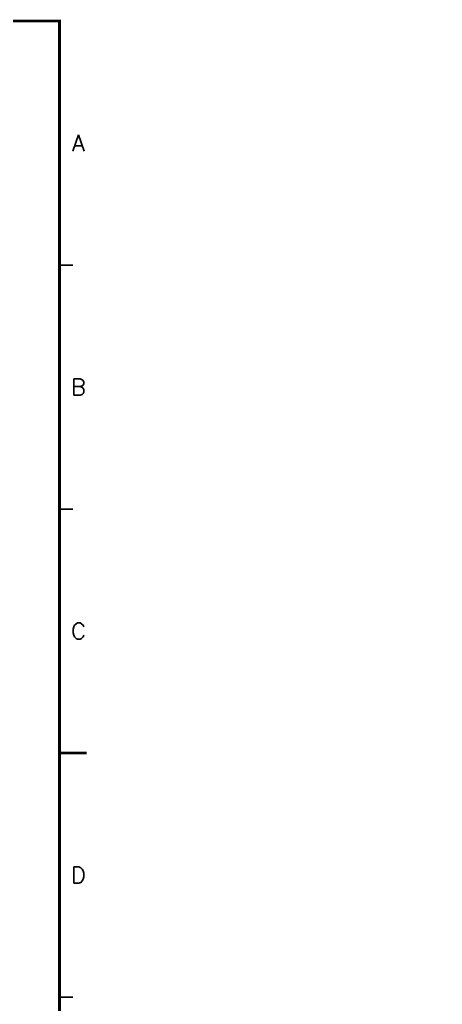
# Model space of a CAD drawing. Extents: x 295 to 953, y 10 to 290.
# Drawn here: x 874.6 to 952.6, y 103.7 to 285.2 of the extents above; entities that cross this region are included whole.
import ezdxf
from ezdxf.enums import TextEntityAlignment as Align

# ---------------------------------------------------------------- set-up
doc = ezdxf.new("R2010")
doc.units = 0
doc.header["$LTSCALE"] = 5
doc.header["$MEASUREMENT"] = 0
doc.layers.get('0').update_dxf_attribs({"linetype": 'CONTINUOUS', "lineweight": 25})
doc.layers.add('6', color=6, linetype='CONTINUOUS', lineweight=13)
doc.layers.add('문자', color=4, linetype='CONTINUOUS')
doc.layers.add('테두리', color=3, linetype='CONTINUOUS')
doc.styles.get("Standard").update_dxf_attribs({"font": 'simplex.shx'})
doc.styles.add('굴림체', font='')
doc.styles.get('굴림체').set_extended_font_data('GulimChe')

# ---------------------------------------------------------------- blocks, each defined once
blk = doc.blocks.new('C')
at = {"layer": '테두리'}
blk.add_line((405, 285), (405, 15), dxfattribs=at)
for points, const_width in [([(15, 285), (15, 15), (405, 15), (405, 285), (15, 285)], 0.5), ([(407.5, 240), (405, 240)], 0.3), ([(407.5, 195), (405, 195)], 0.3), ([(410, 150), (405, 150)], 0.5), ([(407.5, 105), (405, 105)], 0.3)]:
    blk.add_lwpolyline(points, dxfattribs=dict(at, const_width=const_width))
at = {"layer": '문자'}
for s, p in [('A', (408.5, 262.5)), ('B', (408.5, 217.5)), ('C', (408.5, 172.5)), ('D', (408.5, 127.5))]:
    blk.add_text(s, height=3, dxfattribs=at).set_placement(p, align=Align.MIDDLE)

msp = doc.modelspace()

# ---------------------------------------------------------------- block references
msp.add_blockref('C', (476.98, 0))

# ---------------------------------------------------------------- texts
at = {"layer": '6', "color": 4, "char_height": 3, "attachment_point": 4, "style": '굴림체'}
for insert, width in [((905.28, 137.42), 36.962), ((952.58, 106.26), 52.2944)]:
    msp.add_mtext('{\\f굴림|b0|i0|c129;\\C7;', dxfattribs=dict(at, insert=insert, width=width))

doc.saveas('drawing.dxf')
